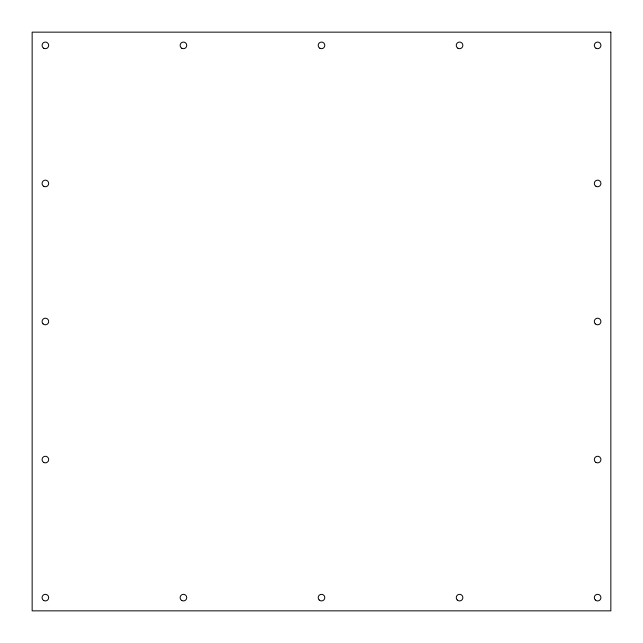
<?xml version="1.0" encoding="UTF-8"?>
<svg xmlns="http://www.w3.org/2000/svg" width="643" height="643" viewBox="0 0 643 643"><rect width="100%" height="100%" fill="white"/><g stroke="black" fill="none" stroke-linecap="round" stroke-linejoin="round"><path stroke-width="0.96" d="M610.85 32.15L32.15 32.15L32.15 610.85L610.85 610.85L610.85 32.15M595.973 186.301A3.303 3.303 0 0 0 600.932 183.44A3.303 3.303 0 0 0 595.973 180.579A3.303 3.303 0 0 0 595.973 186.301M595.973 462.421A3.303 3.303 0 0 0 600.932 459.56A3.303 3.303 0 0 0 595.973 456.699A3.303 3.303 0 0 0 595.973 462.421M319.161 599.959A3.303 3.303 0 0 0 324.691 598.48A3.303 3.303 0 0 0 320.648 594.429A3.303 3.303 0 0 0 319.161 599.959M319.844 48.241A3.303 3.303 0 0 0 324.803 45.38A3.303 3.303 0 0 0 319.844 42.51A3.303 3.303 0 0 0 319.844 48.241M43.724 48.241A3.303 3.303 0 0 0 48.683 45.38A3.303 3.303 0 0 0 43.724 42.51A3.303 3.303 0 0 0 43.724 48.241M43.724 600.49A3.303 3.303 0 0 0 48.683 597.62A3.303 3.303 0 0 0 43.724 594.759A3.303 3.303 0 0 0 43.724 600.49M595.281 323.839A3.303 3.303 0 0 0 600.819 322.352A3.303 3.303 0 0 0 596.768 318.309A3.303 3.303 0 0 0 595.281 323.839M43.724 186.301A3.303 3.303 0 0 0 48.683 183.44A3.303 3.303 0 0 0 43.724 180.579A3.303 3.303 0 0 0 43.724 186.301M43.724 462.421A3.303 3.303 0 0 0 48.683 459.56A3.303 3.303 0 0 0 43.724 456.699A3.303 3.303 0 0 0 43.724 462.421M457.221 599.959A3.303 3.303 0 0 0 462.759 598.48A3.303 3.303 0 0 0 458.708 594.429A3.303 3.303 0 0 0 457.221 599.959M43.041 323.839A3.303 3.303 0 0 0 48.571 322.352A3.303 3.303 0 0 0 44.52 318.309A3.303 3.303 0 0 0 43.041 323.839M181.784 48.241A3.303 3.303 0 0 0 186.743 45.38A3.303 3.303 0 0 0 181.784 42.51A3.303 3.303 0 0 0 181.784 48.241M181.784 600.49A3.303 3.303 0 0 0 186.743 597.62A3.303 3.303 0 0 0 181.784 594.759A3.303 3.303 0 0 0 181.784 600.49M595.281 599.959A3.303 3.303 0 0 0 600.819 598.48A3.303 3.303 0 0 0 596.768 594.429A3.303 3.303 0 0 0 595.281 599.959M457.904 48.241A3.303 3.303 0 0 0 462.872 45.38A3.303 3.303 0 0 0 457.904 42.51A3.303 3.303 0 0 0 457.904 48.241M595.973 48.241A3.303 3.303 0 0 0 600.932 45.38A3.303 3.303 0 0 0 595.973 42.51A3.303 3.303 0 0 0 595.973 48.241"/></g></svg>
